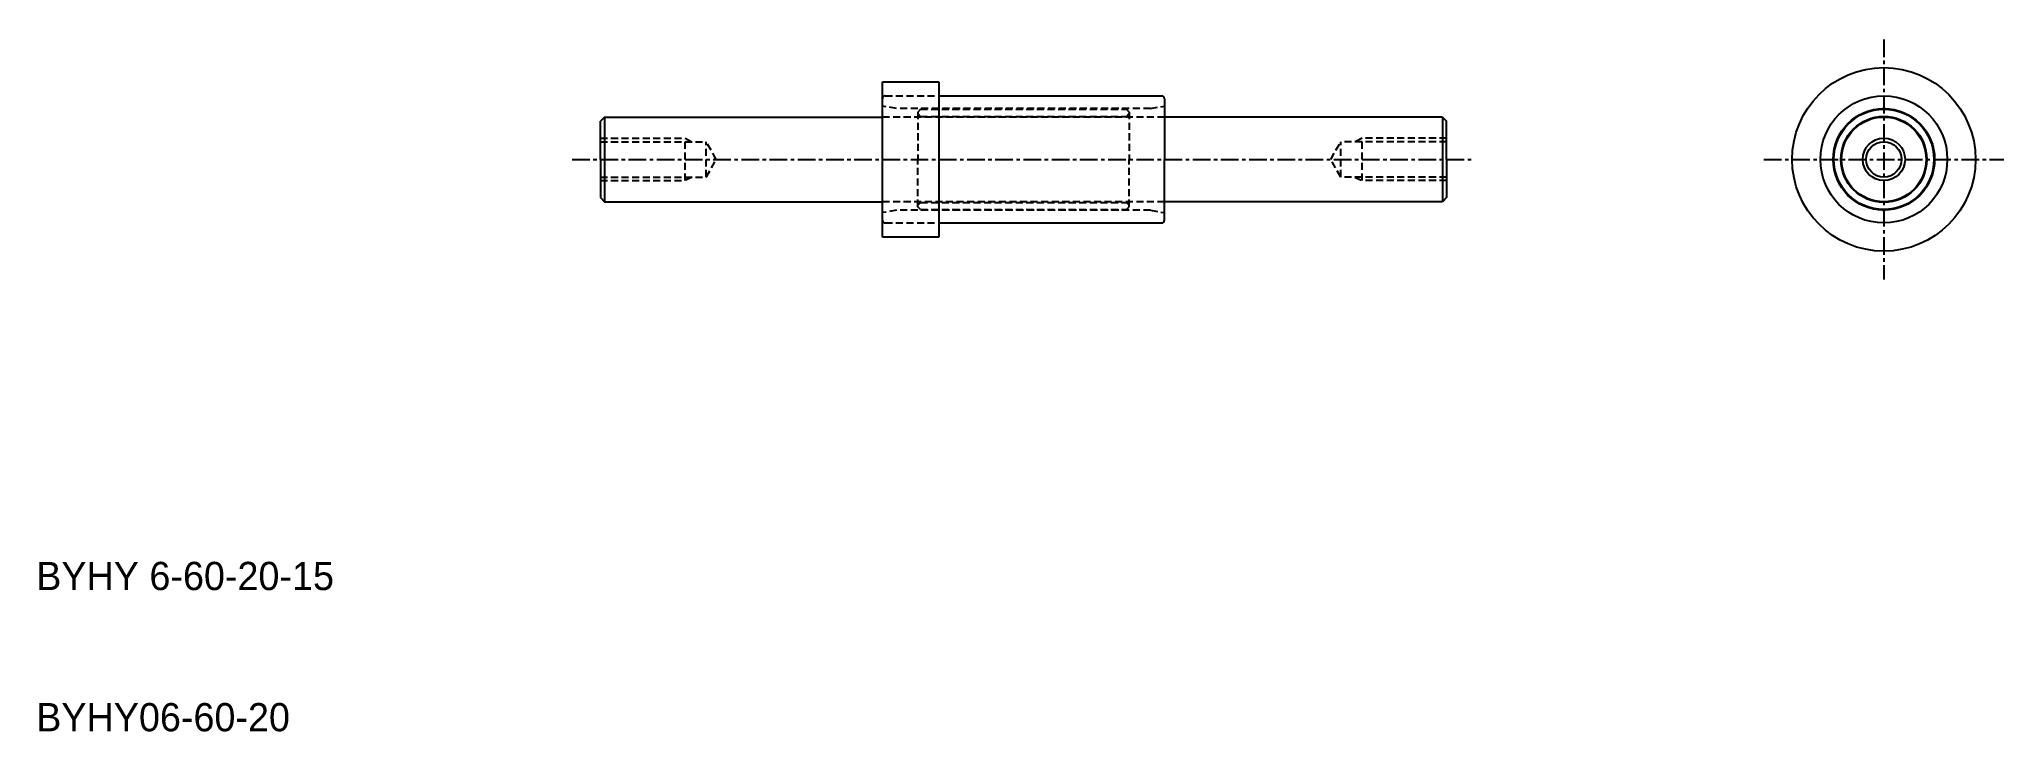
# Model space of a CAD drawing. Extents: x -38 to 101, y 255 to 304.
import ezdxf

# ---------------------------------------------------------------- set-up
doc = ezdxf.new("R2010")
doc.units = 0
doc.linetypes.add('CENTER', pattern=[2, 1.25, -0.25, 0.25, -0.25])
doc.linetypes.add('DASHED', pattern=[0.75, 0.5, -0.25])
doc.layers.get('0').update_dxf_attribs({"linetype": 'CONTINUOUS'})
doc.layers.add('CENTER', color=1, linetype='CENTER')

# ---------------------------------------------------------------- blocks, each defined once
blk = doc.blocks.new('A$C383D61DB')
at = {"color": 3, "linetype": 'DASHED'}
for p, q in [((0, 1.5), (6, 1.5)), ((6, -1.5), (6, 1.5)), ((6, 1.5), (6.5, 1.25)), ((0, 1.25), (7.5, 1.25)), ((7.5, -1.25), (7.5, 1.25)), ((8.22, 0), (7.5, 1.25)), ((0, -1.25), (7.5, -1.25)), ((6.5, -1.25), (6, -1.5)), ((7.5, -1.25), (8.22, 0)), ((0, -1.5), (6, -1.5))]:
    blk.add_line(p, q, dxfattribs=at)
blk = doc.blocks.new('A$C07312509')
at = {"color": 3, "linetype": 'DASHED'}
for p, q in [((-6, 1.5), (-6.5, 1.25)), ((0, 1.5), (-6, 1.5)), ((-6, -1.5), (-6, 1.5)), ((-8.22, 0), (-7.5, 1.25)), ((-7.5, -1.25), (-8.22, 0)), ((0, 1.25), (-7.5, 1.25)), ((-7.5, -1.25), (-7.5, 1.25)), ((0, -1.25), (-7.5, -1.25)), ((-6.5, -1.25), (-6, -1.5)), ((0, -1.5), (-6, -1.5))]:
    blk.add_line(p, q, dxfattribs=at)

msp = doc.modelspace()

# ---------------------------------------------------------------- linework, layer by layer
at = {"color": 7, "linetype": 'CONTINUOUS'}
for p, q in [((21.36, 301.48), (25.36, 301.48)), ((21.36, 290.48), (21.36, 301.48)), ((25.36, 301.48), (25.36, 290.48)), ((25.36, 300.48), (41.16, 300.48)), ((41.36, 300.28), (41.36, 295.98)), ((1.66, 298.98), (1.36, 298.68)), ((1.36, 295.98), (1.36, 298.68)), ((1.66, 298.98), (1.66, 292.98)), ((1.66, 298.98), (21.36, 298.98)), ((61.06, 298.98), (41.36, 298.98)), ((61.06, 298.98), (61.36, 298.68)), ((61.06, 298.98), (61.06, 292.98)), ((61.36, 295.98), (61.36, 298.68)), ((1.36, 295.98), (1.36, 293.28)), ((41.36, 291.68), (41.36, 295.98)), ((61.36, 295.98), (61.36, 293.28)), ((1.36, 293.28), (1.66, 292.98)), ((1.66, 292.98), (21.36, 292.98)), ((61.06, 292.98), (41.36, 292.98)), ((61.36, 293.28), (61.06, 292.98)), ((25.36, 291.48), (41.16, 291.48)), ((25.36, 290.48), (21.36, 290.48))]:
    msp.add_line(p, q, dxfattribs=at)
at = {"color": 3, "linetype": 'DASHED'}
for p, q in [((22.36, 299.58), (21.36, 299.76)), ((21.56, 300.48), (25.36, 300.48)), ((40.36, 299.58), (22.36, 299.58)), ((24.06, 299.53), (23.86, 299.33)), ((24.06, 299.53), (38.66, 299.53)), ((38.66, 299.53), (38.86, 299.33)), ((40.36, 299.58), (41.36, 299.76)), ((41.36, 298.98), (21.36, 298.98)), ((23.86, 299.33), (23.86, 295.98)), ((24.06, 299.03), (23.86, 299.23)), ((24.06, 299.03), (38.66, 299.03)), ((38.66, 299.03), (38.86, 299.23)), ((38.86, 299.33), (38.86, 295.98)), ((23.86, 292.63), (23.86, 295.98)), ((38.86, 292.63), (38.86, 295.98)), ((41.36, 292.98), (21.36, 292.98)), ((24.06, 292.93), (23.86, 292.73)), ((24.06, 292.43), (23.86, 292.63)), ((24.06, 292.93), (38.66, 292.93)), ((38.66, 292.93), (38.86, 292.73)), ((38.66, 292.43), (38.86, 292.63)), ((22.36, 292.38), (21.36, 292.21)), ((21.56, 291.48), (25.36, 291.48)), ((40.36, 292.38), (22.36, 292.38)), ((24.06, 292.43), (38.66, 292.43)), ((40.36, 292.38), (41.36, 292.21))]:
    msp.add_line(p, q, dxfattribs=at)
at = {"color": 7, "linetype": 'CONTINUOUS'}
for radius in [6.5, 4.5, 3.6, 3.55, 3.05, 3, 1.25]:
    msp.add_circle((92.36, 295.98), radius, dxfattribs=at)
at = {"color": 3, "linetype": 'CONTINUOUS'}
msp.add_circle((92.36, 295.98), 1.5, dxfattribs=at)
at = {"color": 3, "linetype": 'DASHED'}
for centre, start, end in [((21.56, 300.28), 90, 180), ((21.56, 291.68), 180, 270)]:
    msp.add_arc(centre, 0.2, start, end, dxfattribs=at)
at = {"color": 7, "linetype": 'CONTINUOUS'}
for centre, radius, start, end in [((41.16, 300.28), 0.2, 0, 90), ((92.36, 299.28), 0.3, 55.0292, 124.9708), ((92.36, 299.28), 0.3, 237.9108, 302.0892), ((89.5, 297.63), 0.3, 115.0292, 184.9708), ((89.5, 297.63), 0.3, 297.9108, 2.0892), ((95.22, 297.63), 0.3, 177.9108, 242.0892), ((95.22, 297.63), 0.3, 355.0292, 64.9708), ((89.5, 294.33), 0.3, 175.0292, 244.9708), ((89.5, 294.33), 0.3, 357.9108, 62.0892), ((95.22, 294.33), 0.3, 117.9108, 182.0892), ((95.22, 294.33), 0.3, 295.0292, 4.9708), ((92.36, 292.68), 0.3, 57.9108, 122.0892), ((41.16, 291.68), 0.2, 270, 0), ((92.36, 292.68), 0.3, 235.0292, 304.9708)]:
    msp.add_arc(centre, radius, start, end, dxfattribs=at)
at = {"layer": 'CENTER', "color": 1, "linetype": 'CENTER'}
for p, q in [((92.36, 304.48), (92.36, 287.48)), ((-0.64, 295.98), (63.36, 295.98)), ((83.86, 295.98), (100.86, 295.98))]:
    msp.add_line(p, q, dxfattribs=at)

# ---------------------------------------------------------------- block references
at = {"color": 7, "linetype": 'CONTINUOUS'}
for name, p in [('A$C383D61DB', (1.36, 295.98)), ('A$C07312509', (61.36, 295.98))]:
    msp.add_blockref(name, p, dxfattribs=at)

# ---------------------------------------------------------------- texts
for s, p in [('BYHY 6-60-20-15', (-38.64, 265.48)), ('BYHY06-60-20', (-38.64, 255.48))]:
    msp.add_text(s, height=2, dxfattribs=at).set_placement(p)

doc.saveas('drawing.dxf')
